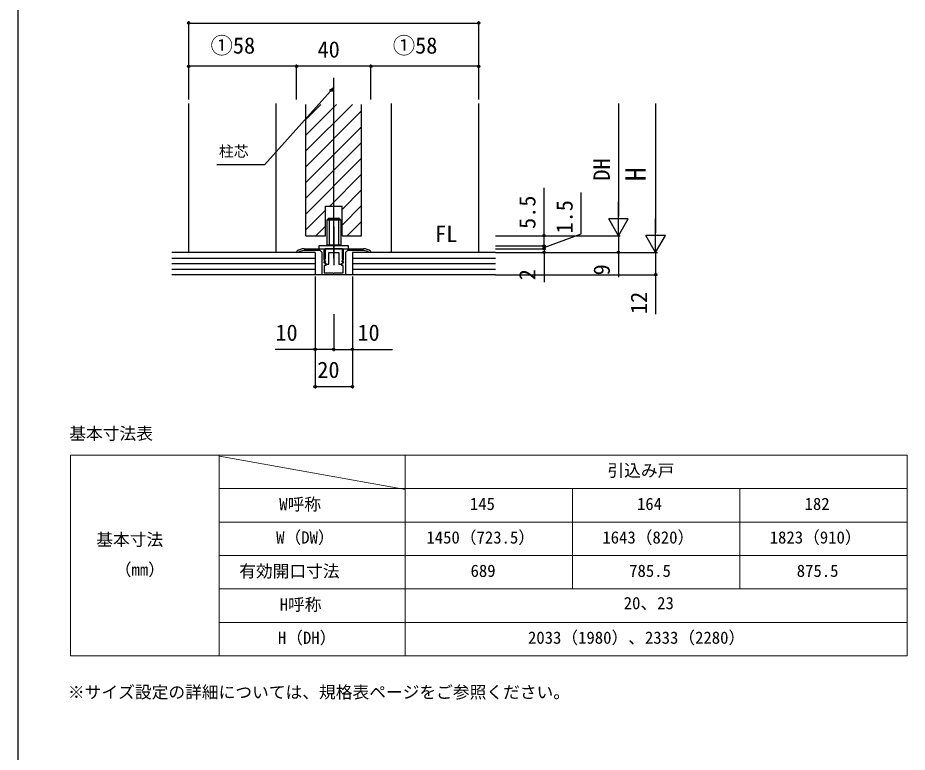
# Model space of a CAD drawing. Units: millimetres, scale not verified. Extents: x -525 to 525, y -783 to 780.
# Drawn here: x -524.9 to -46.6, y -388 to 7.2 of the extents above; entities that cross this region are included whole.
import ezdxf
from ezdxf.enums import TextEntityAlignment as Align

# ---------------------------------------------------------------- set-up
doc = ezdxf.new("R2010")
doc.units = ezdxf.units.MM
doc.header["$LTSCALE"] = 4
doc.layers.add('0-1_TABLE1', color=7, linetype='Continuous', lineweight=18)
for name, color, linetype in [('0-2_USER1', 3, 'Continuous'), ('0-3_YKK_11', 7, 'Continuous'), ('0-5_YKK_12', 2, 'Continuous'), ('0-6_YKK_13', 4, 'Continuous'), ('0-8_YKK_D', 6, 'Continuous'), ('0-9_YKK_ZWAK', 7, 'Continuous'), ('0-A_YSS_K', 3, 'Continuous')]:
    doc.layers.add(name, color=color, linetype=linetype)
doc.styles.add('ＭＳ ゴシック', font='')
doc.styles.get('ＭＳ ゴシック').set_extended_font_data('MS Gothic')

msp = doc.modelspace()

# ---------------------------------------------------------------- linework, layer by layer
at = {"layer": '0-1_TABLE1'}
for p, q in [((-496.613, -228.152), (-46.613, -228.152)), ((-496.613, -228.152), (-496.613, -336.152)), ((-416.613, -228.152), (-416.613, -336.152)), ((-416.383, -228.712), (-316.383, -246.712)), ((-316.613, -228.152), (-316.613, -336.152)), ((-46.613, -228.152), (-46.613, -336.152)), ((-416.613, -246.152), (-46.613, -246.152)), ((-226.613, -246.152), (-226.613, -300.152)), ((-136.613, -246.152), (-136.613, -300.152)), ((-416.613, -264.152), (-46.613, -264.152)), ((-416.613, -282.152), (-46.613, -282.152)), ((-416.613, -300.152), (-46.613, -300.152)), ((-416.613, -318.152), (-46.613, -318.152)), ((-496.613, -336.152), (-46.613, -336.152))]:
    msp.add_line(p, q, dxfattribs=at)
at = {"layer": '0-3_YKK_11'}
for points in [[(-373.907, -119.052), (-374.082, -119.108), (-374.984, -119.108), (-374.984, -118.866), (-374.802, -118.48)], [(-370.984, -117.108), (-360.284, -117.108), (-360.284, -123.013), (-359.786, -123.511), (-360.034, -124.108)], [(-348.684, -119.108), (-348.684, -131.108), (-354.984, -131.108), (-361.284, -131.108), (-361.284, -119.108), (-362.284, -118.108), (-370.984, -118.108)], [(-349.934, -124.108), (-350.181, -123.511), (-349.684, -123.013), (-349.684, -117.108), (-338.984, -117.108)], [(-338.984, -118.108), (-347.684, -118.108), (-348.684, -119.108)], [(-335.166, -118.48), (-334.984, -118.866), (-334.984, -119.108), (-335.886, -119.108), (-336.061, -119.052)], [(-360.034, -124.708), (-359.884, -124.708), (-359.234, -125.358), (-359.234, -126.108), (-360.084, -126.108), (-360.084, -130.108), (-355.442, -130.108), (-355.259, -130.228), (-354.709, -130.228), (-354.526, -130.108), (-349.884, -130.108), (-349.884, -126.108), (-350.734, -126.108), (-350.734, -125.358), (-350.084, -124.708), (-349.934, -124.708)]]:
    msp.add_lwpolyline(points, dxfattribs=at)
msp.add_lwpolyline([(-350.284, -117.108), (-359.684, -117.108), (-359.684, -120.108), (-359.684, -122.554), (-359.86, -122.827), (-359.922, -123.171), (-359.372, -123.721), (-359.532, -124.108), (-359.896, -124.108), (-360.01, -124.383), (-358.984, -125.408), (-357.684, -125.408), (-357.684, -119.108), (-354.984, -119.108), (-352.284, -119.108), (-352.284, -125.408), (-350.984, -125.408), (-349.958, -124.383), (-350.072, -124.108), (-350.435, -124.108), (-350.596, -123.721), (-350.046, -123.171), (-350.108, -122.827), (-350.284, -122.554), (-350.284, -120.108)], close=True, dxfattribs=at)
for centre, radius, start, end in [((-370.984, -123.108), 6, 90, 129.5212), ((-370.984, -123.108), 5, 89.99998, 125.77484), ((-338.984, -123.108), 6, 50.4788, 90), ((-338.984, -123.108), 5, 54.22516, 90.00002), ((-360.034, -124.408), 0.3, 89.99999, 270.00001), ((-349.934, -124.408), 0.3, 269.99999, 90.00001)]:
    msp.add_arc(centre, radius, start, end, dxfattribs=at)
at = {"layer": '0-5_YKK_12'}
for p, q in [((-354.984, -122.108), (-354.984, -25.078)), ((-432.984, -119.108), (-432.984, -38.876)), ((-385.984, -119.108), (-385.984, -38.876)), ((-369.984, -110.108), (-369.984, -39.476)), ((-369.984, -47.515), (-361.945, -39.476)), ((-369.984, -56), (-353.46, -39.476)), ((-369.984, -64.486), (-344.974, -39.476)), ((-369.984, -72.971), (-339.984, -42.971)), ((-339.984, -110.108), (-339.984, -39.476)), ((-323.984, -119.108), (-323.984, -38.876)), ((-276.984, -119.108), (-276.984, -38.876)), ((-369.984, -81.456), (-339.984, -51.456)), ((-369.984, -89.942), (-339.984, -59.942)), ((-369.984, -98.427), (-339.984, -68.427)), ((-357.18, -94.108), (-339.984, -76.912)), ((-350.484, -95.897), (-339.984, -85.397)), ((-350.484, -104.383), (-339.984, -93.883)), ((-350.484, -110.108), (-350.484, -94.108)), ((-369.984, -106.912), (-359.484, -96.412)), ((-364.695, -110.108), (-359.484, -104.897)), ((-354.984, -105.183), (-354.984, -125.94)), ((-347.724, -110.108), (-339.984, -102.368)), ((-369.984, -110.108), (-359.484, -110.108)), ((-350.484, -110.108), (-339.984, -110.108))]:
    msp.add_line(p, q, dxfattribs=at)
msp.add_lwpolyline([(-359.484, -110.108), (-359.484, -94.108), (-350.484, -94.108)], dxfattribs=at)
at = {"layer": '0-6_YKK_13'}
for p, q in [((-358.734, -101.808), (-358.534, -101.608)), ((-351.434, -101.608), (-358.534, -101.608)), ((-357.984, -100.808), (-357.784, -100.608)), ((-357.984, -100.808), (-357.984, -101.608)), ((-357.984, -100.808), (-351.984, -100.808)), ((-357.784, -100.608), (-352.184, -100.608)), ((-357.484, -101.608), (-357.484, -115.608)), ((-352.484, -101.608), (-352.484, -115.608)), ((-351.984, -100.808), (-352.184, -100.608)), ((-351.984, -100.808), (-351.984, -101.608)), ((-351.234, -101.808), (-351.434, -101.608)), ((-351.234, -101.808), (-351.234, -115.208)), ((-351.234, -115.208), (-358.734, -115.208)), ((-351.434, -115.408), (-358.534, -115.408)), ((-351.434, -115.408), (-351.234, -115.208))]:
    msp.add_line(p, q, dxfattribs=at)
msp.add_lwpolyline([(-351.234, -101.808), (-358.734, -101.808), (-358.734, -115.208)], dxfattribs=at)
msp.add_lwpolyline([(-362.984, -117.108), (-346.984, -117.108), (-346.984, -115.608), (-362.984, -115.608)], close=True, dxfattribs=at)
at = {"layer": '0-8_YKK_D'}
for p, q in [((-432.984, -36.876), (-432.984, 5.327)), ((-276.984, -36.876), (-276.984, 5.327)), ((-432.984, 4.327), (-276.984, 4.327)), ((-432.984, -36.876), (-432.984, -17.876)), ((-374.984, -18.876), (-432.984, -18.876)), ((-374.984, -36.876), (-374.984, -17.876)), ((-374.984, -36.876), (-374.984, -17.876)), ((-334.984, -18.876), (-374.984, -18.876)), ((-334.984, -36.876), (-334.984, -17.876)), ((-334.984, -36.876), (-334.984, -17.876)), ((-276.984, -18.876), (-334.984, -18.876)), ((-276.984, -36.876), (-276.984, -17.876)), ((-201.885, -38.876), (-201.885, -99.608)), ((-181.885, -38.876), (-181.885, -108.608)), ((-201.885, -110.108), (-201.885, -91.922)), ((-201.885, -110.108), (-207.135, -101.015)), ((-196.635, -101.015), (-207.135, -101.015)), ((-201.885, -110.108), (-196.635, -101.015)), ((-181.885, -119.108), (-181.885, -100.922)), ((-267.934, -110.108), (-200.885, -110.108)), ((-267.934, -110.108), (-200.885, -110.108)), ((-267.934, -110.108), (-240.885, -110.108)), ((-241.885, -115.608), (-241.885, -113.058)), ((-241.885, -117.108), (-241.885, -114.558)), ((-181.885, -119.108), (-187.135, -110.015)), ((-176.635, -110.015), (-187.135, -110.015)), ((-181.885, -119.108), (-176.635, -110.015)), ((-267.934, -115.608), (-240.885, -115.608)), ((-267.934, -115.608), (-240.885, -115.608)), ((-267.934, -117.108), (-240.885, -117.108)), ((-267.934, -117.108), (-240.885, -117.108)), ((-267.934, -119.108), (-180.885, -119.108)), ((-267.934, -119.108), (-180.885, -119.108)), ((-267.934, -119.108), (-200.885, -119.108)), ((-267.934, -119.108), (-240.885, -119.108)), ((-241.885, -117.108), (-241.885, -115.608)), ((-241.885, -117.108), (-241.885, -115.608)), ((-241.885, -117.108), (-241.885, -119.108)), ((-241.885, -117.108), (-241.885, -119.658)), ((-241.885, -119.108), (-241.885, -135.163)), ((-364.984, -132.108), (-364.984, -192.266)), ((-364.984, -132.108), (-364.984, -172.266)), ((-344.984, -132.108), (-344.984, -192.266)), ((-344.984, -132.108), (-344.984, -172.266)), ((-267.934, -131.108), (-180.885, -131.108)), ((-354.984, -152.266), (-354.984, -172.266)), ((-354.984, -152.266), (-354.984, -172.266)), ((-364.984, -191.266), (-344.984, -191.266))]:
    msp.add_line(p, q, dxfattribs=at)
for points in [[(-354.984, -30.344), (-356.686, -32.243), (-392.226, -71.91), (-417.822, -71.91)], [(-357.194, -31.787), (-354.984, -30.344), (-356.177, -32.699)], [(-241.885, -115.608), (-241.885, -110.108), (-241.885, -84.331)], [(-241.885, -116.358), (-221.885, -109.056), (-221.885, -86.783)], [(-201.885, -110.108), (-201.885, -119.108), (-201.885, -132.477)], [(-181.885, -119.108), (-181.885, -131.108), (-181.885, -152.386)], [(-354.984, -171.266), (-364.984, -171.266), (-386.534, -171.266)], [(-354.984, -171.266), (-344.984, -171.266), (-323.434, -171.266)]]:
    msp.add_lwpolyline(points, dxfattribs=at)
for centre in [(-432.984, 4.327), (-276.984, 4.327), (-432.984, -18.876), (-374.984, -18.876), (-374.984, -18.876), (-334.984, -18.876), (-334.984, -18.876), (-276.984, -18.876), (-241.885, -110.108), (-241.885, -115.608), (-241.885, -115.608), (-241.885, -117.108), (-241.885, -117.108), (-241.885, -119.108), (-201.885, -119.108), (-181.885, -131.108), (-364.984, -171.266), (-354.984, -171.266), (-354.984, -171.266), (-344.984, -171.266), (-364.984, -191.266), (-344.984, -191.266)]:
    msp.add_circle(centre, 0.637, dxfattribs=at)
at = {"layer": '0-9_YKK_ZWAK'}
msp.add_line((-524.9, 746.8), (-524.9, -783.2), dxfattribs=at)
at = {"layer": '0-A_YSS_K'}
for p, q in [((-364.984, -119.108), (-442.002, -119.108)), ((-364.984, -119.108), (-364.984, -131.108)), ((-344.984, -119.108), (-344.984, -131.108)), ((-267.934, -119.108), (-344.984, -119.108)), ((-442.002, -122.108), (-364.984, -122.108)), ((-344.984, -122.108), (-267.934, -122.108)), ((-442.002, -125.108), (-364.984, -125.108)), ((-442.002, -128.108), (-364.984, -128.108)), ((-344.984, -125.108), (-267.934, -125.108)), ((-344.984, -128.108), (-267.934, -128.108)), ((-267.934, -131.108), (-442.002, -131.108))]:
    msp.add_line(p, q, dxfattribs=at)

# ---------------------------------------------------------------- texts
at = {"layer": '0-1_TABLE1', "style": 'ＭＳ ゴシック'}
for s, p in [('引込み戸', (-207.821, -241.678)), ('W呼称', (-384.306, -259.857)), ('145', (-281.789, -259.652)), ('164', (-191.917, -259.652)), ('182', (-101.789, -259.652)), ('基本寸法', (-482.693, -278.845)), ('W（DW）', (-385.968, -277.703)), ('1450（723.5）', (-305.159, -277.703)), ('1643（820）', (-210.556, -277.703)), ('1823（910）', (-120.556, -277.703)), ('（mm）', (-472.747, -295.022)), ('有効開口寸法', (-405.835, -295.857)), ('689', (-281.431, -295.652)), ('785.5', (-196.136, -295.652)), ('875.5', (-106.008, -295.652)), ('H呼称', (-384.051, -313.857)), ('20、23', (-199.051, -313.039)), ('H（DH）', (-385.048, -331.703)), ('2033（1980）、2333（2280）', (-250.545, -331.627))]:
    msp.add_text(s, height=6.598, dxfattribs=at).set_placement(p, align=Align.BOTTOM_LEFT)
at = {"layer": '0-2_USER1', "style": 'ＭＳ ゴシック'}
for s, height, p in [('FL', 8.798, (-300.49, -116.108)), ('基本寸法表', 6.598, (-497.224, -221.791)), ('※サイズ設定の詳細については、規格表ページをご参照ください。', 6.598, (-497.915, -360.972))]:
    msp.add_text(s, height=height, dxfattribs=at).set_placement(p, align=Align.BOTTOM_LEFT)
at = {"layer": '0-8_YKK_D', "style": 'ＭＳ ゴシック'}
for s, height, p in [('①58', 8.798, (-421.234, -14.763)), ('①58', 8.798, (-323.234, -14.763)), ('40', 8.798, (-363.711, -16.876)), ('柱芯', 5.865, (-416.762, -69.363)), ('10', 8.798, (-386.375, -169.266)), ('10', 8.798, (-342.275, -169.266)), ('20', 8.798, (-363.848, -189.266))]:
    msp.add_text(s, height=height, dxfattribs=at).set_placement(p, align=Align.BOTTOM_LEFT)
for s, height, p in [('DH', 8.798, (-203.885, -80.458)), ('H', 11, (-183.885, -80.731)), ('5.5', 8.798, (-243.885, -106.445)), ('1.5', 8.798, (-223.885, -108.897)), ('2', 8.798, (-243.885, -134.049)), ('9', 8.798, (-203.885, -131.431)), ('12', 8.798, (-183.885, -152.227))]:
    msp.add_text(s, height=height, rotation=90, dxfattribs=at).set_placement(p, align=Align.BOTTOM_LEFT)

doc.saveas('drawing.dxf')
